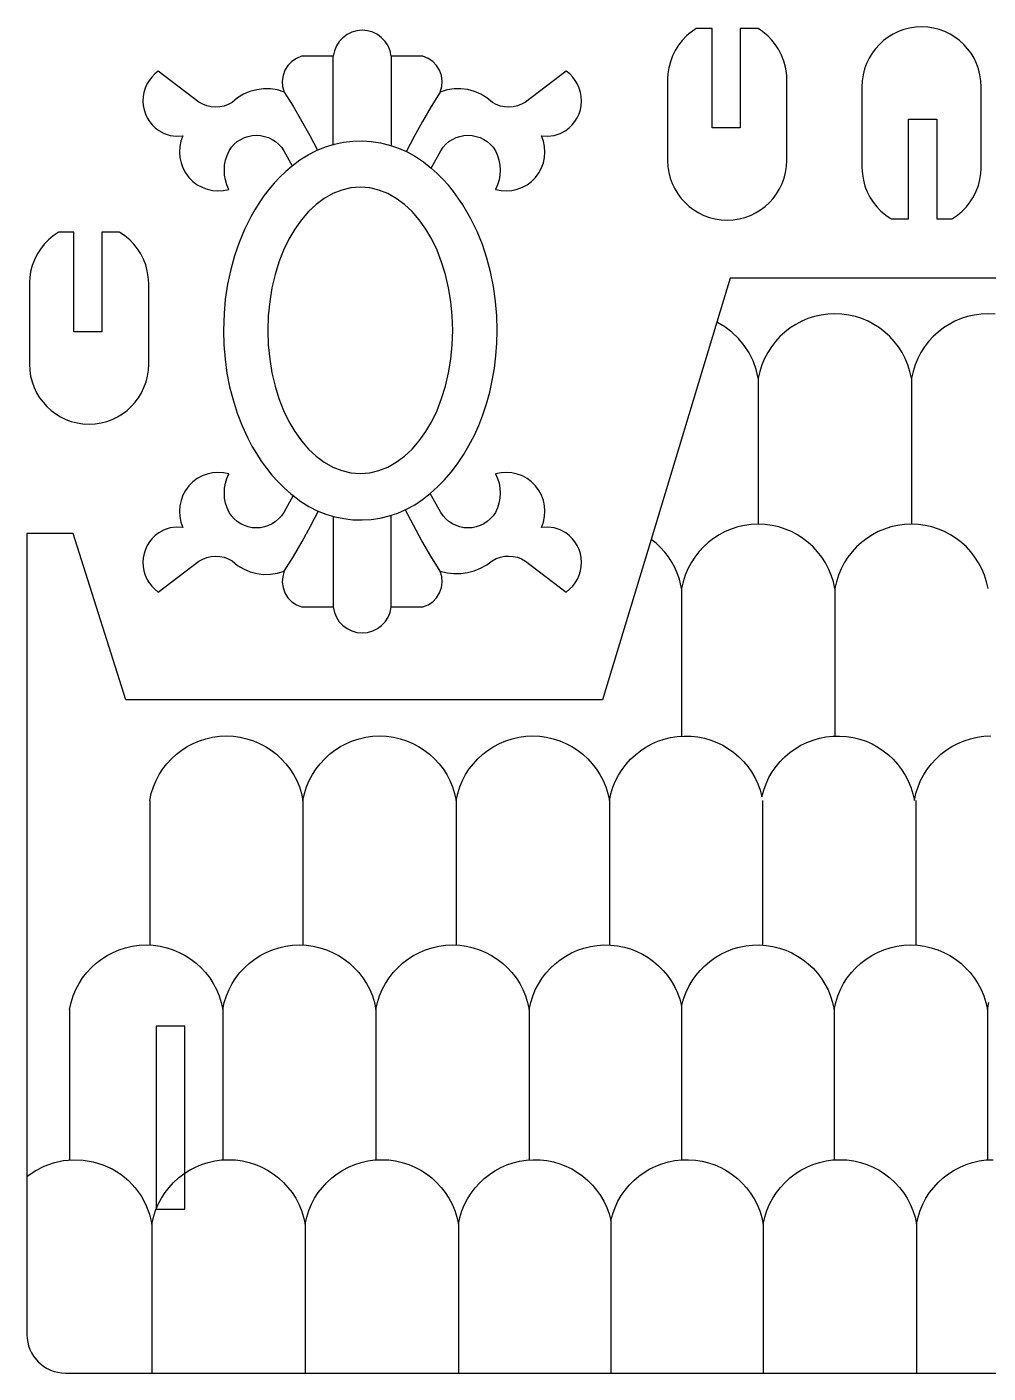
# Model space of a CAD drawing. Extents: x -11.7 to 4.9, y -1.7 to 8.8.
# Drawn here: x -11.63 to -7.63, y -1.75 to 3.86 of the extents above; entities that cross this region are included whole.
import ezdxf

# ---------------------------------------------------------------- set-up
doc = ezdxf.new("R2010")
doc.units = 0
doc.layers.add('Default_Layer', color=1, linetype='CONTINUOUS')

msp = doc.modelspace()

# ---------------------------------------------------------------- linework, layer by layer
at = {"layer": 'Default_Layer'}
for points in [[(-9.3874, 3.6752), (-9.3877, 3.6755), (-9.5572, 3.5469), (-9.5734, 3.5377), (-9.5904, 3.531), (-9.6081, 3.527), (-9.6261, 3.5255), (-9.6441, 3.5265), (-9.6618, 3.5302), (-9.679, 3.5365), (-9.6954, 3.5454), (-9.7182, 3.5643), (-9.7432, 3.5796), (-9.7698, 3.5911), (-9.7976, 3.5987), (-9.8261, 3.6023), (-9.8551, 3.6019), (-9.8839, 3.5973), (-9.9123, 3.5885), (-9.906, 3.611), (-9.9044, 3.6341), (-9.9077, 3.657), (-9.9156, 3.679), (-9.928, 3.6989), (-9.944, 3.7156), (-9.963, 3.7286), (-9.9846, 3.7376), (-10.1171, 3.7376), (-10.1217, 3.7599), (-10.1301, 3.7804), (-10.1419, 3.7989), (-10.1567, 3.8148), (-10.1741, 3.8278), (-10.1936, 3.8375), (-10.2149, 3.8436), (-10.2375, 3.8458), (-10.2601, 3.8436), (-10.2814, 3.8375), (-10.301, 3.8278), (-10.3183, 3.8148), (-10.3331, 3.7989), (-10.3449, 3.7804), (-10.3534, 3.7599), (-10.358, 3.7376), (-10.4905, 3.7376), (-10.512, 3.7286), (-10.5311, 3.7156), (-10.547, 3.6989), (-10.5594, 3.679), (-10.5673, 3.6571), (-10.5706, 3.6341), (-10.5691, 3.611), (-10.5627, 3.5885), (-10.5911, 3.5972), (-10.6199, 3.6016), (-10.6488, 3.602), (-10.6774, 3.5984), (-10.7052, 3.5908), (-10.7318, 3.5794), (-10.7567, 3.5642), (-10.7796, 3.5454), (-10.796, 3.5365), (-10.8132, 3.5302), (-10.8309, 3.5265), (-10.849, 3.5255), (-10.8669, 3.527), (-10.8846, 3.531), (-10.9016, 3.5377), (-10.9178, 3.5469), (-11.0873, 3.6755), (-11.0876, 3.6752), (-11.1019, 3.6638), (-11.1145, 3.6508), (-11.1255, 3.6365), (-11.1346, 3.621), (-11.1418, 3.6045), (-11.147, 3.5873), (-11.1501, 3.5694), (-11.1511, 3.5511), (-11.1498, 3.5328), (-11.1464, 3.515), (-11.1408, 3.4978), (-11.1334, 3.4815), (-11.124, 3.4662), (-11.1128, 3.4521), (-11.1, 3.4393), (-11.0855, 3.4281), (-11.0622, 3.4158), (-11.0372, 3.4079), (-11.0113, 3.4045), (-10.985, 3.4058), (-10.9929, 3.3838), (-10.9976, 3.3612), (-10.999, 3.3384), (-10.9973, 3.3157), (-10.9924, 3.2935), (-10.9845, 3.2721), (-10.9735, 3.2518), (-10.9596, 3.233), (-10.9431, 3.2165), (-10.9247, 3.2026), (-10.9047, 3.1917), (-10.8835, 3.1836), (-10.8614, 3.1786), (-10.8387, 3.1767), (-10.8158, 3.1781), (-10.7929, 3.1828), (-10.8014, 3.2022), (-10.8074, 3.2223), (-10.811, 3.2428), (-10.8121, 3.2635), (-10.8108, 3.2842), (-10.8071, 3.3047), (-10.8009, 3.3247), (-10.7923, 3.344), (-10.7824, 3.3583), (-10.7709, 3.371), (-10.758, 3.382), (-10.7438, 3.3912), (-10.7286, 3.3986), (-10.7125, 3.404), (-10.6958, 3.4073), (-10.6785, 3.4085), (-10.6612, 3.4073), (-10.6445, 3.404), (-10.6284, 3.3986), (-10.6132, 3.3912), (-10.599, 3.382), (-10.5861, 3.371), (-10.5746, 3.3583), (-10.5647, 3.344), (-10.5296, 3.2807), (-10.5301, 3.2804), (-10.5562, 3.2581), (-10.5811, 3.2344), (-10.6046, 3.2093), (-10.6268, 3.1831), (-10.6476, 3.1557), (-10.6672, 3.1274), (-10.6855, 3.0982), (-10.7024, 3.0683), (-10.7285, 3.0157), (-10.751, 2.9614), (-10.7701, 2.9058), (-10.7857, 2.8491), (-10.7987, 2.7878), (-10.808, 2.7259), (-10.8134, 2.6666), (-10.8157, 2.5958), (-10.814, 2.535), (-10.8091, 2.4755), (-10.8012, 2.4179), (-10.79, 2.3609), (-10.776, 2.3057), (-10.7587, 2.2513), (-10.7382, 2.1981), (-10.7144, 2.1464), (-10.6972, 2.1138), (-10.6786, 2.0821), (-10.6585, 2.0512), (-10.6369, 2.0214), (-10.6138, 1.9928), (-10.5891, 1.9655), (-10.563, 1.9396), (-10.5353, 1.9154), (-10.5255, 1.9076), (-10.5255, 1.9076), (-10.5647, 1.8369), (-10.5746, 1.8226), (-10.5861, 1.8099), (-10.599, 1.7989), (-10.6132, 1.7896), (-10.6284, 1.7823), (-10.6445, 1.7769), (-10.6612, 1.7735), (-10.6785, 1.7724), (-10.6958, 1.7735), (-10.7125, 1.7769), (-10.7286, 1.7823), (-10.7438, 1.7896), (-10.758, 1.7989), (-10.7709, 1.8099), (-10.7824, 1.8226), (-10.7923, 1.8369), (-10.8009, 1.8562), (-10.8071, 1.8762), (-10.8108, 1.8967), (-10.8121, 1.9174), (-10.811, 1.9381), (-10.8074, 1.9586), (-10.8014, 1.9787), (-10.7929, 1.9981), (-10.8158, 2.0028), (-10.8387, 2.0042), (-10.8614, 2.0023), (-10.8835, 1.9973), (-10.9047, 1.9892), (-10.9247, 1.9782), (-10.9431, 1.9644), (-10.9596, 1.9478), (-10.9735, 1.9291), (-10.9845, 1.9088), (-10.9924, 1.8874), (-10.9973, 1.8652), (-10.999, 1.8425), (-10.9976, 1.8197), (-10.9929, 1.7971), (-10.985, 1.7751), (-11.0113, 1.7764), (-11.0372, 1.773), (-11.0622, 1.7651), (-11.0855, 1.7528), (-11.1, 1.7416), (-11.1128, 1.7288), (-11.124, 1.7147), (-11.1334, 1.6994), (-11.1408, 1.6831), (-11.1464, 1.6659), (-11.1498, 1.6481), (-11.1511, 1.6298), (-11.1501, 1.6115), (-11.147, 1.5936), (-11.1418, 1.5763), (-11.1346, 1.5599), (-11.1255, 1.5444), (-11.1145, 1.5301), (-11.1019, 1.5171), (-11.0876, 1.5057), (-11.0873, 1.5054), (-10.9178, 1.634), (-10.9016, 1.6432), (-10.8846, 1.6499), (-10.8669, 1.6539), (-10.849, 1.6554), (-10.8309, 1.6543), (-10.8132, 1.6507), (-10.796, 1.6444), (-10.7796, 1.6355), (-10.7567, 1.6167), (-10.7317, 1.6016), (-10.7051, 1.5902), (-10.6774, 1.5827), (-10.6488, 1.579), (-10.6199, 1.5794), (-10.5911, 1.5838), (-10.5627, 1.5924), (-10.569, 1.5699), (-10.5706, 1.5468), (-10.5673, 1.5239), (-10.5594, 1.5019), (-10.5471, 1.482), (-10.5311, 1.4653), (-10.512, 1.4522), (-10.4905, 1.4433), (-10.358, 1.4433), (-10.3534, 1.421), (-10.3449, 1.4004), (-10.3331, 1.382), (-10.3183, 1.3661), (-10.301, 1.3531), (-10.2814, 1.3434), (-10.2601, 1.3372), (-10.2375, 1.3351), (-10.2149, 1.3372), (-10.1936, 1.3434), (-10.1741, 1.3531), (-10.1567, 1.3661), (-10.1419, 1.382), (-10.1301, 1.4004), (-10.1217, 1.421), (-10.1171, 1.4433), (-9.9846, 1.4433), (-9.963, 1.4522), (-9.944, 1.4653), (-9.928, 1.482), (-9.9156, 1.5019), (-9.9077, 1.5239), (-9.9045, 1.5468), (-9.906, 1.5699), (-9.9123, 1.5924), (-9.8839, 1.5855), (-9.8553, 1.5822), (-9.8266, 1.5825), (-9.7984, 1.5864), (-9.7708, 1.5937), (-9.7442, 1.6044), (-9.719, 1.6185), (-9.6955, 1.6358), (-9.6791, 1.6447), (-9.6619, 1.651), (-9.6442, 1.6547), (-9.6262, 1.6557), (-9.6082, 1.6543), (-9.5905, 1.6502), (-9.5735, 1.6435), (-9.5573, 1.6343), (-9.3875, 1.5056), (-9.3732, 1.5171), (-9.3606, 1.53), (-9.3496, 1.5443), (-9.3405, 1.5598), (-9.3333, 1.5763), (-9.3281, 1.5935), (-9.325, 1.6114), (-9.324, 1.6297), (-9.3253, 1.648), (-9.3287, 1.6659), (-9.3342, 1.683), (-9.3417, 1.6994), (-9.351, 1.7147), (-9.3622, 1.7288), (-9.3751, 1.7416), (-9.3895, 1.7528), (-9.4129, 1.7651), (-9.4378, 1.773), (-9.4637, 1.7764), (-9.49, 1.7751), (-9.4821, 1.7971), (-9.4774, 1.8197), (-9.476, 1.8425), (-9.4777, 1.8652), (-9.4826, 1.8874), (-9.4905, 1.9088), (-9.5015, 1.9291), (-9.5155, 1.9478), (-9.532, 1.9644), (-9.5503, 1.9782), (-9.5703, 1.9892), (-9.5915, 1.9973), (-9.6136, 2.0023), (-9.6363, 2.0042), (-9.6592, 2.0028), (-9.6821, 1.9981), (-9.6736, 1.9787), (-9.6676, 1.9586), (-9.6641, 1.9381), (-9.6629, 1.9174), (-9.6642, 1.8967), (-9.668, 1.8762), (-9.6741, 1.8562), (-9.6828, 1.8369), (-9.6926, 1.8226), (-9.7041, 1.8099), (-9.717, 1.7989), (-9.7312, 1.7896), (-9.7464, 1.7823), (-9.7625, 1.7769), (-9.7793, 1.7735), (-9.7965, 1.7724), (-9.8138, 1.7735), (-9.8306, 1.7769), (-9.8466, 1.7823), (-9.8618, 1.7896), (-9.876, 1.7989), (-9.8889, 1.8099), (-9.9004, 1.8226), (-9.9103, 1.8369), (-9.9545, 1.9165), (-9.9238, 1.9436), (-9.8945, 1.9734), (-9.8667, 2.0056), (-9.8404, 2.0401), (-9.8157, 2.0769), (-9.7928, 2.1158), (-9.7716, 2.1567), (-9.7523, 2.1994), (-9.7349, 2.244), (-9.7196, 2.2902), (-9.7065, 2.338), (-9.6955, 2.3871), (-9.6868, 2.4376), (-9.6805, 2.4893), (-9.6767, 2.5421), (-9.6754, 2.5958), (-9.6771, 2.6566), (-9.682, 2.7161), (-9.6907, 2.7783), (-9.7032, 2.8399), (-9.7183, 2.8969), (-9.7369, 2.9529), (-9.759, 3.0077), (-9.7846, 3.0607), (-9.8185, 3.1191), (-9.8373, 3.1471), (-9.8574, 3.1743), (-9.8787, 3.2005), (-9.9014, 3.2255), (-9.9253, 3.2493), (-9.9504, 3.2717), (-9.9504, 3.2717), (-9.9103, 3.344), (-9.9004, 3.3583), (-9.8889, 3.371), (-9.876, 3.382), (-9.8618, 3.3912), (-9.8466, 3.3986), (-9.8306, 3.404), (-9.8138, 3.4073), (-9.7965, 3.4085), (-9.7793, 3.4073), (-9.7625, 3.404), (-9.7464, 3.3986), (-9.7312, 3.3912), (-9.717, 3.382), (-9.7041, 3.371), (-9.6926, 3.3583), (-9.6828, 3.344), (-9.6741, 3.3247), (-9.668, 3.3047), (-9.6642, 3.2842), (-9.6629, 3.2635), (-9.6641, 3.2428), (-9.6676, 3.2223), (-9.6736, 3.2022), (-9.6821, 3.1828), (-9.6592, 3.1781), (-9.6363, 3.1767), (-9.6136, 3.1786), (-9.5915, 3.1836), (-9.5703, 3.1917), (-9.5503, 3.2026), (-9.532, 3.2165), (-9.5155, 3.233), (-9.5015, 3.2518), (-9.4905, 3.2721), (-9.4826, 3.2935), (-9.4777, 3.3157), (-9.476, 3.3384), (-9.4774, 3.3612), (-9.4821, 3.3838), (-9.49, 3.4058), (-9.4637, 3.4045), (-9.4378, 3.4079), (-9.4129, 3.4158), (-9.3895, 3.4281), (-9.3751, 3.4393), (-9.3622, 3.4521), (-9.351, 3.4662), (-9.3417, 3.4815), (-9.3342, 3.4978), (-9.3287, 3.515), (-9.3252, 3.5328), (-9.324, 3.5511), (-9.3249, 3.5694), (-9.328, 3.5873), (-9.3333, 3.6045), (-9.3405, 3.621), (-9.3496, 3.6365), (-9.3605, 3.6508), (-9.3731, 3.6638), (-9.3874, 3.6752)], [(-8.9652, 3.3103), (-8.9652, 3.3094), (-8.9653, 3.304), (-8.964, 3.2785), (-8.9602, 3.2537), (-8.9541, 3.2298), (-8.9457, 3.2069), (-8.9353, 3.1851), (-8.9228, 3.1646), (-8.9085, 3.1454), (-8.8925, 3.1277), (-8.8748, 3.1116), (-8.8557, 3.0972), (-8.8352, 3.0847), (-8.8135, 3.0742), (-8.7907, 3.0659), (-8.7669, 3.0597), (-8.7422, 3.0559), (-8.7168, 3.0546), (-8.6914, 3.0559), (-8.6667, 3.0597), (-8.6429, 3.0659), (-8.6201, 3.0742), (-8.5984, 3.0847), (-8.5779, 3.0972), (-8.5588, 3.1116), (-8.5411, 3.1277), (-8.5251, 3.1454), (-8.5108, 3.1646), (-8.4983, 3.1851), (-8.4879, 3.2069), (-8.4795, 3.2298), (-8.4734, 3.2537), (-8.4696, 3.2785), (-8.4684, 3.304), (-8.4684, 3.3106), (-8.4684, 3.6336), (-8.4684, 3.6395), (-8.4689, 3.6555), (-8.47, 3.6681), (-8.474, 3.6927), (-8.4809, 3.7178), (-8.4903, 3.7421), (-8.5016, 3.7641), (-8.515, 3.7849), (-8.5303, 3.8043), (-8.5476, 3.822), (-8.5594, 3.8324), (-8.5697, 3.8405), (-8.5883, 3.8529), (-8.5897, 3.8537), (-8.6629, 3.8537), (-8.6629, 3.4393), (-8.7799, 3.4393), (-8.7799, 3.8537), (-8.8439, 3.8537), (-8.8455, 3.8528), (-8.8667, 3.8383), (-8.8766, 3.8304), (-8.8861, 3.822), (-8.9038, 3.8037), (-8.9195, 3.7837), (-8.9332, 3.7621), (-8.9445, 3.7393), (-8.9537, 3.7149), (-8.9602, 3.6897), (-8.964, 3.665), (-8.9652, 3.6457), (-8.9652, 3.3103)], [(-7.6584, 3.6042), (-7.6584, 3.6051), (-7.6583, 3.6105), (-7.6596, 3.6359), (-7.6634, 3.6607), (-7.6695, 3.6846), (-7.6778, 3.7075), (-7.6883, 3.7293), (-7.7007, 3.7499), (-7.715, 3.7691), (-7.7311, 3.7868), (-7.7487, 3.8029), (-7.7679, 3.8172), (-7.7883, 3.8297), (-7.8101, 3.8402), (-7.8329, 3.8486), (-7.8567, 3.8547), (-7.8814, 3.8585), (-7.9068, 3.8598), (-7.9322, 3.8585), (-7.9568, 3.8547), (-7.9806, 3.8486), (-8.0035, 3.8402), (-8.0252, 3.8297), (-8.0457, 3.8172), (-8.0648, 3.8029), (-8.0824, 3.7868), (-8.0985, 3.7691), (-8.1128, 3.7499), (-8.1252, 3.7293), (-8.1357, 3.7075), (-8.144, 3.6846), (-8.1502, 3.6607), (-8.1539, 3.6359), (-8.1552, 3.6105), (-8.1551, 3.6039), (-8.1551, 3.2808), (-8.1552, 3.275), (-8.1547, 3.259), (-8.1536, 3.2464), (-8.1495, 3.2217), (-8.1427, 3.1966), (-8.1333, 3.1724), (-8.122, 3.1503), (-8.1086, 3.1296), (-8.0932, 3.1102), (-8.076, 3.0924), (-8.0642, 3.0821), (-8.0538, 3.074), (-8.0353, 3.0616), (-8.0339, 3.0607), (-7.9607, 3.0607), (-7.9607, 3.4752), (-7.8437, 3.4752), (-7.8437, 3.0607), (-7.7797, 3.0607), (-7.778, 3.0617), (-7.7569, 3.0761), (-7.747, 3.084), (-7.7375, 3.0924), (-7.7198, 3.1108), (-7.7041, 3.1308), (-7.6904, 3.1523), (-7.679, 3.1751), (-7.6699, 3.1995), (-7.6634, 3.2247), (-7.6596, 3.2495), (-7.6584, 3.2687), (-7.6584, 3.6042)], [(-10.631, 2.5958), (-10.629, 2.5348), (-10.6232, 2.4756), (-10.6137, 2.4184), (-10.6007, 2.3637), (-10.5845, 2.3115), (-10.5652, 2.2623), (-10.543, 2.2164), (-10.5181, 2.1741), (-10.4907, 2.1356), (-10.461, 2.1013), (-10.4293, 2.0714), (-10.3956, 2.0463), (-10.3602, 2.0262), (-10.3232, 2.0115), (-10.285, 2.0025), (-10.2654, 2.0002), (-10.2455, 1.9994), (-10.2257, 2.0002), (-10.2061, 2.0025), (-10.1679, 2.0115), (-10.1309, 2.0262), (-10.0955, 2.0463), (-10.0618, 2.0714), (-10.03, 2.1013), (-10.0004, 2.1356), (-9.973, 2.1741), (-9.9481, 2.2164), (-9.9259, 2.2623), (-9.9066, 2.3115), (-9.8904, 2.3637), (-9.8774, 2.4184), (-9.8679, 2.4756), (-9.8621, 2.5348), (-9.8601, 2.5958), (-9.8621, 2.6568), (-9.8679, 2.716), (-9.8774, 2.7731), (-9.8904, 2.8279), (-9.9066, 2.8801), (-9.9259, 2.9292), (-9.9481, 2.9751), (-9.973, 3.0175), (-10.0004, 3.056), (-10.03, 3.0903), (-10.0618, 3.1202), (-10.0955, 3.1453), (-10.1309, 3.1654), (-10.1679, 3.1801), (-10.2061, 3.1891), (-10.2257, 3.1914), (-10.2455, 3.1922), (-10.2654, 3.1914), (-10.285, 3.1891), (-10.3232, 3.1801), (-10.3602, 3.1654), (-10.3956, 3.1453), (-10.4293, 3.1202), (-10.461, 3.0903), (-10.4907, 3.056), (-10.5181, 3.0175), (-10.543, 2.9751), (-10.5652, 2.9292), (-10.5845, 2.8801), (-10.6007, 2.8279), (-10.6137, 2.7731), (-10.6232, 2.716), (-10.629, 2.6568), (-10.631, 2.5958)], [(-11.6241, 2.461), (-11.6242, 2.4601), (-11.6242, 2.4548), (-11.623, 2.4293), (-11.6192, 2.4045), (-11.6131, 2.3806), (-11.6047, 2.3577), (-11.5942, 2.3359), (-11.5818, 2.3153), (-11.5675, 2.2961), (-11.5515, 2.2784), (-11.5338, 2.2623), (-11.5147, 2.248), (-11.4942, 2.2355), (-11.4725, 2.225), (-11.4497, 2.2166), (-11.4259, 2.2105), (-11.4012, 2.2067), (-11.3758, 2.2054), (-11.3504, 2.2067), (-11.3257, 2.2105), (-11.3019, 2.2166), (-11.2791, 2.225), (-11.2574, 2.2355), (-11.2369, 2.248), (-11.2177, 2.2623), (-11.2001, 2.2784), (-11.1841, 2.2961), (-11.1698, 2.3153), (-11.1573, 2.3359), (-11.1469, 2.3577), (-11.1385, 2.3806), (-11.1324, 2.4045), (-11.1286, 2.4293), (-11.1273, 2.4548), (-11.1274, 2.4613), (-11.1274, 2.7844), (-11.1273, 2.7902), (-11.1278, 2.8062), (-11.1289, 2.8189), (-11.133, 2.8435), (-11.1399, 2.8686), (-11.1493, 2.8928), (-11.1605, 2.9149), (-11.1739, 2.9357), (-11.1893, 2.955), (-11.2065, 2.9728), (-11.2184, 2.9832), (-11.2287, 2.9912), (-11.2472, 3.0036), (-11.2487, 3.0045), (-11.3219, 3.0045), (-11.3219, 2.59), (-11.4389, 2.59), (-11.4389, 3.0045), (-11.5029, 3.0045), (-11.5045, 3.0035), (-11.5257, 2.9891), (-11.5356, 2.9812), (-11.545, 2.9728), (-11.5627, 2.9545), (-11.5785, 2.9344), (-11.5921, 2.9129), (-11.6035, 2.8901), (-11.6127, 2.8657), (-11.6192, 2.8405), (-11.623, 2.8157), (-11.6241, 2.7965), (-11.6241, 2.461)], [(-11.0967, -1.0651), (-10.9763, -1.0651), (-10.9763, -0.3035), (-11.0967, -0.3035), (-11.0967, -1.0651)]]:
    msp.add_lwpolyline(points, close=True, dxfattribs=at)
for points in [[(-10.358, 3.3702), (-10.358, 3.7376)], [(-10.1171, 3.7376), (-10.1171, 3.3655)], [(-10.5627, 3.5885), (-10.5259, 3.5292), (-10.4904, 3.469), (-10.4565, 3.408), (-10.424, 3.3461)], [(-9.9123, 3.5885), (-9.95, 3.5277), (-9.9863, 3.466), (-10.021, 3.4034), (-10.0541, 3.34)], [(-10.5296, 3.2807), (-10.4972, 3.3057), (-10.4631, 3.3272), (-10.4277, 3.3453), (-10.3911, 3.36), (-10.3537, 3.3713), (-10.3156, 3.3792), (-10.277, 3.3837), (-10.2383, 3.3848), (-10.1997, 3.3825), (-10.1613, 3.3768), (-10.1235, 3.3677), (-10.0864, 3.3553), (-10.0503, 3.3394), (-10.0155, 3.3202), (-9.9821, 3.2976), (-9.9504, 3.2717)], [(-7.3421, 2.8134), (-8.7038, 2.8134), (-8.7595, 2.6294), (-9.0334, 1.7249), (-9.2359, 1.0565), (-11.2223, 1.0565), (-11.442, 1.7496), (-11.6348, 1.7496), (-11.6348, 1.0565), (-11.6348, -0.9298), (-11.6348, -1.5869), (-11.6339, -1.6034), (-11.6315, -1.6194), (-11.6275, -1.6349), (-11.6221, -1.6497), (-11.6154, -1.6638), (-11.6073, -1.6771), (-11.5877, -1.7009), (-11.5639, -1.7206), (-11.5507, -1.7287), (-11.5367, -1.7355), (-11.5219, -1.7409), (-11.5065, -1.7448), (-11.4906, -1.7473), (-11.4742, -1.7481), (-11.1139, -1.7481), (-10.4755, -1.7481), (-9.8369, -1.7481), (-9.2016, -1.7481), (-8.5662, -1.7481), (-7.9279, -1.7481), (-7.2894, -1.7481)], [(-7.6005, 2.6635), (-7.6297, 2.6648), (-7.6589, 2.6635), (-7.6874, 2.6596), (-7.7152, 2.6533), (-7.742, 2.6447), (-7.7679, 2.6338), (-7.7925, 2.6208), (-7.8159, 2.6058), (-7.838, 2.5888), (-7.8584, 2.57), (-7.8773, 2.5495), (-7.8944, 2.5274), (-7.9096, 2.5038), (-7.9227, 2.4788), (-7.9338, 2.4525), (-7.9425, 2.4249), (-7.9489, 2.3963), (-7.9553, 2.4249), (-7.9641, 2.4525), (-7.9751, 2.4788), (-7.9883, 2.5038), (-8.0035, 2.5274), (-8.0206, 2.5495), (-8.0394, 2.57), (-8.0599, 2.5888), (-8.0819, 2.6058), (-8.1053, 2.6208), (-8.13, 2.6338), (-8.1558, 2.6447), (-8.1827, 2.6533), (-8.2104, 2.6596), (-8.2389, 2.6635), (-8.2681, 2.6648), (-8.2973, 2.6635), (-8.3258, 2.6596), (-8.3536, 2.6533), (-8.3804, 2.6447), (-8.4063, 2.6338), (-8.4309, 2.6208), (-8.4543, 2.6058), (-8.4764, 2.5888), (-8.4968, 2.57), (-8.5157, 2.5495), (-8.5328, 2.5274), (-8.548, 2.5038), (-8.5611, 2.4788), (-8.5722, 2.4525), (-8.5809, 2.4249), (-8.5873, 2.3963)], [(-8.5873, 2.3963), (-8.5961, 2.4333), (-8.609, 2.4686), (-8.6257, 2.502), (-8.6461, 2.5332), (-8.6699, 2.5618), (-8.6968, 2.5876), (-8.7268, 2.6102), (-8.7595, 2.6294)], [(-8.5873, 2.3963), (-8.5873, 1.7884)], [(-7.9489, 2.3963), (-7.9489, 1.7884)], [(-10.5256, 1.9077), (-10.5255, 1.9075)], [(-10.5255, 1.9075), (-10.4935, 1.8831), (-10.4598, 1.8621), (-10.4249, 1.8444), (-10.3889, 1.83), (-10.352, 1.819), (-10.3144, 1.8113), (-10.2765, 1.8069), (-10.2384, 1.8059), (-10.2003, 1.8082), (-10.1625, 1.8137), (-10.1252, 1.8226), (-10.0887, 1.8348), (-10.0531, 1.8503), (-10.0187, 1.8691), (-9.9858, 1.8911), (-9.9545, 1.9165)], [(-10.5627, 1.5924), (-10.5246, 1.6538), (-10.488, 1.7161), (-10.453, 1.7794), (-10.4196, 1.8435)], [(-10.358, 1.8213), (-10.358, 1.4433)], [(-10.1171, 1.4433), (-10.1171, 1.8261)], [(-9.9123, 1.5924), (-9.9513, 1.6553), (-9.9887, 1.7191), (-10.0244, 1.7838), (-10.0585, 1.8495)], [(-7.6297, 1.5199), (-7.6361, 1.5485), (-7.6449, 1.576), (-7.6559, 1.6023), (-7.6691, 1.6274), (-7.6843, 1.651), (-7.7014, 1.6731), (-7.7202, 1.6936), (-7.7407, 1.7124), (-7.7627, 1.7293), (-7.7861, 1.7444), (-7.8108, 1.7574), (-7.8366, 1.7682), (-7.8635, 1.7769), (-7.8912, 1.7832), (-7.9197, 1.787), (-7.9489, 1.7884), (-7.9781, 1.787), (-8.0066, 1.7832), (-8.0344, 1.7769), (-8.0612, 1.7682), (-8.0871, 1.7574), (-8.1117, 1.7444), (-8.1351, 1.7293), (-8.1572, 1.7124), (-8.1776, 1.6936), (-8.1965, 1.6731), (-8.2136, 1.651), (-8.2288, 1.6274), (-8.2419, 1.6023), (-8.253, 1.576), (-8.2617, 1.5485), (-8.2681, 1.5199), (-8.2745, 1.5485), (-8.2833, 1.576), (-8.2943, 1.6023), (-8.3075, 1.6274), (-8.3227, 1.651), (-8.3398, 1.6731), (-8.3586, 1.6936), (-8.3791, 1.7124), (-8.4011, 1.7293), (-8.4245, 1.7444), (-8.4492, 1.7574), (-8.475, 1.7682), (-8.5019, 1.7769), (-8.5296, 1.7832), (-8.5581, 1.787), (-8.5873, 1.7884), (-8.6165, 1.787), (-8.645, 1.7832), (-8.6728, 1.7769), (-8.6996, 1.7682), (-8.7255, 1.7574), (-8.7501, 1.7444), (-8.7735, 1.7293), (-8.7956, 1.7124), (-8.816, 1.6936), (-8.8349, 1.6731), (-8.852, 1.651), (-8.8671, 1.6274), (-8.8803, 1.6023), (-8.8914, 1.576), (-8.9001, 1.5485), (-8.9065, 1.5199)], [(-8.9065, 1.5199), (-8.9162, 1.5598), (-8.9249, 1.5842), (-8.9354, 1.6077), (-8.9477, 1.6303), (-8.9617, 1.6517), (-8.9773, 1.672), (-8.9945, 1.6911), (-9.0133, 1.7087), (-9.0334, 1.7249)], [(-8.9065, 1.5199), (-8.9065, 0.9054)], [(-8.2681, 1.5199), (-8.2681, 0.9056)], [(-9.3874, 1.5057), (-9.3876, 1.5055)], [(-11.1228, 0.6374), (-11.1164, 0.666), (-11.1077, 0.6935), (-11.0966, 0.7199), (-11.0835, 0.7449), (-11.0683, 0.7685), (-11.0512, 0.7906), (-11.0324, 0.8111), (-11.0119, 0.8299), (-10.9899, 0.8468), (-10.9665, 0.8619), (-10.9418, 0.8749), (-10.916, 0.8858), (-10.8891, 0.8944), (-10.8613, 0.9007), (-10.8328, 0.9046), (-10.8036, 0.9059), (-10.7745, 0.9046), (-10.7459, 0.9007), (-10.7182, 0.8944), (-10.6913, 0.8858), (-10.6655, 0.8749), (-10.6408, 0.8619), (-10.6174, 0.8468), (-10.5954, 0.8299), (-10.5749, 0.8111), (-10.5561, 0.7906), (-10.539, 0.7685), (-10.5238, 0.7449), (-10.5106, 0.7199), (-10.4996, 0.6935), (-10.4908, 0.666), (-10.4844, 0.6374), (-10.478, 0.666), (-10.4693, 0.6935), (-10.4582, 0.7199), (-10.4451, 0.7449), (-10.4299, 0.7685), (-10.4128, 0.7906), (-10.394, 0.8111), (-10.3735, 0.8299), (-10.3515, 0.8469), (-10.328, 0.8619), (-10.3034, 0.8749), (-10.2775, 0.8858), (-10.2507, 0.8944), (-10.2229, 0.9007), (-10.1944, 0.9046), (-10.1652, 0.9059), (-10.136, 0.9046), (-10.1075, 0.9007), (-10.0797, 0.8944), (-10.0529, 0.8858), (-10.0271, 0.8749), (-10.0024, 0.8619), (-9.979, 0.8469), (-9.957, 0.8299), (-9.9365, 0.8111), (-9.9176, 0.7906), (-9.9006, 0.7685), (-9.8854, 0.7449), (-9.8722, 0.7199), (-9.8612, 0.6935), (-9.8524, 0.666), (-9.846, 0.6374), (-9.8396, 0.666), (-9.8308, 0.6935), (-9.8198, 0.7199), (-9.8066, 0.7449), (-9.7914, 0.7685), (-9.7744, 0.7906), (-9.7555, 0.8111), (-9.735, 0.8299), (-9.713, 0.8469), (-9.6896, 0.8619), (-9.6649, 0.8749), (-9.6391, 0.8858), (-9.6123, 0.8944), (-9.5845, 0.9007), (-9.556, 0.9046), (-9.5268, 0.9059), (-9.4976, 0.9046), (-9.4691, 0.9007), (-9.4413, 0.8944), (-9.4145, 0.8858), (-9.3886, 0.8749), (-9.3639, 0.8619), (-9.3405, 0.8469), (-9.3185, 0.8299), (-9.298, 0.8111), (-9.2792, 0.7906), (-9.2621, 0.7685), (-9.2469, 0.7449), (-9.2338, 0.7199), (-9.2227, 0.6935), (-9.2139, 0.666), (-9.2076, 0.6374), (-9.2013, 0.6655), (-9.1928, 0.6926), (-9.182, 0.7185), (-9.1692, 0.7431), (-9.1544, 0.7665), (-9.1378, 0.7883), (-9.1195, 0.8087), (-9.0995, 0.8274), (-9.0781, 0.8443), (-9.0553, 0.8594), (-9.0312, 0.8726), (-9.006, 0.8837), (-8.9798, 0.8927), (-8.9526, 0.8994), (-8.9247, 0.9038), (-8.8961, 0.9058), (-8.8674, 0.9052), (-8.8393, 0.9021), (-8.8118, 0.8967), (-8.7852, 0.889), (-8.7595, 0.8791), (-8.7348, 0.8671), (-8.7113, 0.8531), (-8.6891, 0.8372), (-8.6683, 0.8194), (-8.649, 0.8), (-8.6314, 0.7789), (-8.6155, 0.7563), (-8.6016, 0.7323), (-8.5896, 0.7069), (-8.5798, 0.6803), (-8.5722, 0.6526), (-8.5646, 0.6803), (-8.5548, 0.7069), (-8.5429, 0.7323), (-8.5289, 0.7563), (-8.513, 0.7789), (-8.4954, 0.8), (-8.4761, 0.8194), (-8.4553, 0.8372), (-8.4331, 0.8531), (-8.4096, 0.8671), (-8.3849, 0.8791), (-8.3592, 0.889), (-8.3326, 0.8967), (-8.3052, 0.9021), (-8.277, 0.9052), (-8.2484, 0.9058), (-8.2198, 0.9038), (-8.1918, 0.8994), (-8.1647, 0.8927), (-8.1384, 0.8837), (-8.1132, 0.8726), (-8.0892, 0.8594), (-8.0663, 0.8443), (-8.0449, 0.8274), (-8.025, 0.8087), (-8.0066, 0.7883), (-7.99, 0.7665), (-7.9752, 0.7431), (-7.9624, 0.7185), (-7.9517, 0.6926), (-7.9431, 0.6655), (-7.9369, 0.6374), (-7.9305, 0.666), (-7.9217, 0.6935), (-7.9107, 0.7199), (-7.8975, 0.7449), (-7.8823, 0.7685), (-7.8652, 0.7906), (-7.8464, 0.8111), (-7.8259, 0.8299), (-7.8039, 0.8469), (-7.7805, 0.8619), (-7.7558, 0.8749), (-7.73, 0.8858), (-7.7031, 0.8944), (-7.6754, 0.9007), (-7.6468, 0.9046), (-7.6177, 0.9059)], [(-11.123, 0.6374), (-11.123, 0.0351)], [(-10.4846, 0.6374), (-10.4846, 0.0351)], [(-9.8461, 0.6373), (-9.8461, 0.0351)], [(-9.2076, 0.6374), (-9.2076, 0.0351)], [(-8.5692, 0.6374), (-8.5692, 0.0348)], [(-7.9307, 0.6373), (-7.9307, 0.0348)], [(-11.4571, -0.233), (-11.4507, -0.2044), (-11.4419, -0.1769), (-11.4309, -0.1505), (-11.4177, -0.1255), (-11.4025, -0.1019), (-11.3855, -0.0798), (-11.3666, -0.0593), (-11.3461, -0.0405), (-11.3241, -0.0236), (-11.3007, -0.0085), (-11.276, 0.0045), (-11.2502, 0.0154), (-11.2234, 0.024), (-11.1956, 0.0303), (-11.1671, 0.0342), (-11.1379, 0.0355), (-11.1087, 0.0342), (-11.0802, 0.0303), (-11.0524, 0.024), (-11.0256, 0.0154), (-10.9997, 0.0045), (-10.9751, -0.0085), (-10.9517, -0.0236), (-10.9297, -0.0405), (-10.9092, -0.0593), (-10.8903, -0.0798), (-10.8732, -0.1019), (-10.8581, -0.1255), (-10.8449, -0.1505), (-10.8339, -0.1769), (-10.8251, -0.2044), (-10.8187, -0.233), (-10.8123, -0.2044), (-10.8035, -0.1769), (-10.7925, -0.1505), (-10.7793, -0.1255), (-10.7641, -0.1019), (-10.7471, -0.0798), (-10.7282, -0.0593), (-10.7077, -0.0405), (-10.6857, -0.0235), (-10.6623, -0.0085), (-10.6376, 0.0045), (-10.6118, 0.0154), (-10.5849, 0.024), (-10.5572, 0.0303), (-10.5287, 0.0342), (-10.4995, 0.0355), (-10.4703, 0.0342), (-10.4418, 0.0303), (-10.414, 0.024), (-10.3871, 0.0154), (-10.3613, 0.0045), (-10.3366, -0.0085), (-10.3132, -0.0235), (-10.2912, -0.0405), (-10.2707, -0.0593), (-10.2519, -0.0798), (-10.2348, -0.1019), (-10.2196, -0.1255), (-10.2065, -0.1505), (-10.1954, -0.1769), (-10.1866, -0.2044), (-10.1803, -0.233), (-10.1739, -0.2044), (-10.1651, -0.1769), (-10.1541, -0.1505), (-10.1409, -0.1255), (-10.1257, -0.1019), (-10.1086, -0.0798), (-10.0898, -0.0593), (-10.0693, -0.0405), (-10.0473, -0.0235), (-10.0239, -0.0085), (-9.9992, 0.0045), (-9.9734, 0.0154), (-9.9465, 0.024), (-9.9188, 0.0303), (-9.8902, 0.0342), (-9.861, 0.0355), (-9.8318, 0.0342), (-9.8033, 0.0303), (-9.7756, 0.024), (-9.7487, 0.0154), (-9.7229, 0.0045), (-9.6982, -0.0085), (-9.6748, -0.0235), (-9.6528, -0.0405), (-9.6323, -0.0593), (-9.6135, -0.0798), (-9.5964, -0.1019), (-9.5812, -0.1255), (-9.568, -0.1505), (-9.557, -0.1769), (-9.5482, -0.2044), (-9.5418, -0.233), (-9.5356, -0.2049), (-9.527, -0.1778), (-9.5163, -0.1519), (-9.5034, -0.1273), (-9.4887, -0.1039), (-9.4721, -0.0821), (-9.4537, -0.0617), (-9.4338, -0.043), (-9.4124, -0.0261), (-9.3895, -0.011), (-9.3655, 0.0022), (-9.3403, 0.0133), (-9.314, 0.0223), (-9.2869, 0.029), (-9.2589, 0.0334), (-9.2303, 0.0354), (-9.2016, 0.0348), (-9.1735, 0.0318), (-9.1461, 0.0263), (-9.1195, 0.0186), (-9.0938, 0.0087), (-9.0691, -0.0033), (-9.0456, -0.0173), (-9.0234, -0.0332), (-9.0026, -0.0509), (-8.9833, -0.0704), (-8.9657, -0.0915), (-8.9498, -0.114), (-8.9358, -0.1381), (-8.9239, -0.1634), (-8.914, -0.1901), (-8.9065, -0.2178), (-8.8989, -0.1901), (-8.8891, -0.1634), (-8.8771, -0.1381), (-8.8631, -0.114), (-8.8473, -0.0915), (-8.8297, -0.0704), (-8.8104, -0.0509), (-8.7896, -0.0332), (-8.7674, -0.0173), (-8.7439, -0.0033), (-8.7192, 0.0087), (-8.6935, 0.0186), (-8.6669, 0.0263), (-8.6394, 0.0318), (-8.6113, 0.0348), (-8.5826, 0.0354), (-8.554, 0.0334), (-8.5261, 0.029), (-8.4989, 0.0223), (-8.4727, 0.0133), (-8.4475, 0.0022), (-8.4234, -0.011), (-8.4006, -0.0261), (-8.3792, -0.043), (-8.3592, -0.0617), (-8.3409, -0.0821), (-8.3243, -0.1039), (-8.3095, -0.1273), (-8.2967, -0.1519), (-8.2859, -0.1778), (-8.2774, -0.2049), (-8.2711, -0.233), (-8.2647, -0.2044), (-8.256, -0.1769), (-8.2449, -0.1505), (-8.2318, -0.1255), (-8.2166, -0.1019), (-8.1995, -0.0798), (-8.1806, -0.0593), (-8.1602, -0.0405), (-8.1381, -0.0235), (-8.1147, -0.0085), (-8.0901, 0.0045), (-8.0642, 0.0154), (-8.0374, 0.024), (-8.0096, 0.0303), (-7.9811, 0.0342), (-7.9519, 0.0355), (-7.9227, 0.0342), (-7.8942, 0.0303), (-7.8664, 0.024), (-7.8396, 0.0154), (-7.8138, 0.0045), (-7.7891, -0.0085), (-7.7657, -0.0235), (-7.7437, -0.0405), (-7.7232, -0.0593), (-7.7043, -0.0798), (-7.6873, -0.1019), (-7.6721, -0.1255), (-7.6589, -0.1505), (-7.6479, -0.1769), (-7.6391, -0.2044), (-7.6327, -0.233), (-7.6263, -0.2044)], [(-8.9065, -0.218), (-8.9065, -0.8598)], [(-11.4571, -0.2332), (-11.4571, -0.86)], [(-10.8187, -0.2332), (-10.8187, -0.86)], [(-10.1803, -0.2332), (-10.1803, -0.86)], [(-9.5418, -0.2332), (-9.5418, -0.86)], [(-8.2712, -0.233), (-8.2712, -0.86)], [(-7.6327, -0.2332), (-7.6327, -0.86)], [(-11.6348, -0.9298), (-11.5999, -0.9055), (-11.5626, -0.8862), (-11.5235, -0.872), (-11.4831, -0.863), (-11.4418, -0.8592), (-11.4002, -0.8608), (-11.3589, -0.8677), (-11.3183, -0.8801), (-11.2797, -0.8978), (-11.2441, -0.92), (-11.2119, -0.9465), (-11.1835, -0.9767), (-11.1591, -1.0104), (-11.1392, -1.047), (-11.1239, -1.0862), (-11.1138, -1.1276), (-11.1074, -1.0989), (-11.0986, -1.0714), (-11.0876, -1.0451), (-11.0744, -1.0201), (-11.0592, -0.9965), (-11.0422, -0.9744), (-11.0233, -0.9539), (-11.0028, -0.9351), (-10.9808, -0.9181), (-10.9574, -0.9031), (-10.9327, -0.8901), (-10.9069, -0.8792), (-10.8801, -0.8705), (-10.8523, -0.8642), (-10.8238, -0.8604), (-10.7946, -0.8591), (-10.7654, -0.8604), (-10.7369, -0.8642), (-10.7091, -0.8705), (-10.6823, -0.8792), (-10.6564, -0.8901), (-10.6317, -0.9031), (-10.6083, -0.9181), (-10.5863, -0.9351), (-10.5658, -0.9539), (-10.547, -0.9744), (-10.5299, -0.9965), (-10.5147, -1.0201), (-10.5016, -1.0451), (-10.4905, -1.0714), (-10.4817, -1.0989), (-10.4754, -1.1276), (-10.469, -1.0989), (-10.4602, -1.0714), (-10.4492, -1.0451), (-10.436, -1.0201), (-10.4208, -0.9965), (-10.4037, -0.9744), (-10.3849, -0.9539), (-10.3644, -0.9351), (-10.3424, -0.9181), (-10.319, -0.9031), (-10.2943, -0.8901), (-10.2685, -0.8792), (-10.2416, -0.8705), (-10.2139, -0.8642), (-10.1853, -0.8604), (-10.1561, -0.8591), (-10.127, -0.8604), (-10.0984, -0.8642), (-10.0707, -0.8705), (-10.0438, -0.8792), (-10.018, -0.8901), (-9.9933, -0.9031), (-9.9699, -0.9181), (-9.9479, -0.9351), (-9.9274, -0.9539), (-9.9086, -0.9744), (-9.8915, -0.9965), (-9.8763, -1.0201), (-9.8631, -1.0451), (-9.8521, -1.0714), (-9.8433, -1.0989), (-9.8369, -1.1276), (-9.8307, -1.0995), (-9.8221, -1.0724), (-9.8114, -1.0465), (-9.7986, -1.0218), (-9.7838, -0.9985), (-9.7672, -0.9766), (-9.7488, -0.9563), (-9.7289, -0.9376), (-9.7075, -0.9206), (-9.6846, -0.9055), (-9.6606, -0.8924), (-9.6354, -0.8812), (-9.6091, -0.8723), (-9.582, -0.8655), (-9.554, -0.8611), (-9.5254, -0.8592), (-9.4968, -0.8598), (-9.4686, -0.8628), (-9.4412, -0.8682), (-9.4146, -0.876), (-9.3889, -0.8859), (-9.3642, -0.8979), (-9.3407, -0.9119), (-9.3185, -0.9278), (-9.2977, -0.9455), (-9.2784, -0.965), (-9.2608, -0.986), (-9.2449, -1.0086), (-9.2309, -1.0326), (-9.219, -1.058), (-9.2092, -1.0846), (-9.2016, -1.1124), (-9.194, -1.0846), (-9.1842, -1.058), (-9.1722, -1.0326), (-9.1583, -1.0086), (-9.1424, -0.986), (-9.1248, -0.965), (-9.1055, -0.9455), (-9.0847, -0.9278), (-9.0625, -0.9119), (-9.039, -0.8979), (-9.0143, -0.8859), (-8.9886, -0.876), (-8.962, -0.8682), (-8.9345, -0.8628), (-8.9064, -0.8598), (-8.8777, -0.8592), (-8.8491, -0.8611), (-8.8212, -0.8655), (-8.794, -0.8723), (-8.7678, -0.8812), (-8.7426, -0.8924), (-8.7185, -0.9055), (-8.6957, -0.9206), (-8.6743, -0.9376), (-8.6543, -0.9563), (-8.636, -0.9766), (-8.6194, -0.9985), (-8.6046, -1.0218), (-8.5918, -1.0465), (-8.581, -1.0724), (-8.5725, -1.0995), (-8.5662, -1.1276), (-8.5599, -1.0989), (-8.5511, -1.0714), (-8.54, -1.0451), (-8.5269, -1.0201), (-8.5117, -0.9965), (-8.4946, -0.9744), (-8.4758, -0.9539), (-8.4553, -0.9351), (-8.4333, -0.9181), (-8.4099, -0.9031), (-8.3852, -0.8901), (-8.3593, -0.8792), (-8.3325, -0.8705), (-8.3047, -0.8642), (-8.2762, -0.8604), (-8.247, -0.8591), (-8.2178, -0.8604), (-8.1893, -0.8642), (-8.1615, -0.8705), (-8.1347, -0.8792), (-8.1089, -0.8901), (-8.0842, -0.9031), (-8.0608, -0.9181), (-8.0388, -0.9351), (-8.0183, -0.9539), (-7.9994, -0.9744), (-7.9824, -0.9965), (-7.9672, -1.0201), (-7.954, -1.0451), (-7.943, -1.0714), (-7.9342, -1.0989), (-7.9278, -1.1276), (-7.9214, -1.0989), (-7.9126, -1.0714), (-7.9016, -1.0451), (-7.8884, -1.0201), (-7.8732, -0.9965), (-7.8562, -0.9744), (-7.8373, -0.9539), (-7.8168, -0.9351), (-7.7948, -0.9181), (-7.7714, -0.9031), (-7.7467, -0.8901), (-7.7209, -0.8792), (-7.6941, -0.8705), (-7.6663, -0.8642), (-7.6378, -0.8604), (-7.6086, -0.8591)], [(-9.2016, -1.1128), (-9.2016, -1.7481)], [(-11.1139, -1.1283), (-11.1139, -1.7481)], [(-10.4755, -1.128), (-10.4755, -1.7481)], [(-9.8369, -1.1279), (-9.8369, -1.7481)], [(-8.5662, -1.1278), (-8.5662, -1.7481)], [(-7.9279, -1.1279), (-7.9279, -1.7481)]]:
    msp.add_lwpolyline(points, dxfattribs=at)

doc.saveas('drawing.dxf')
